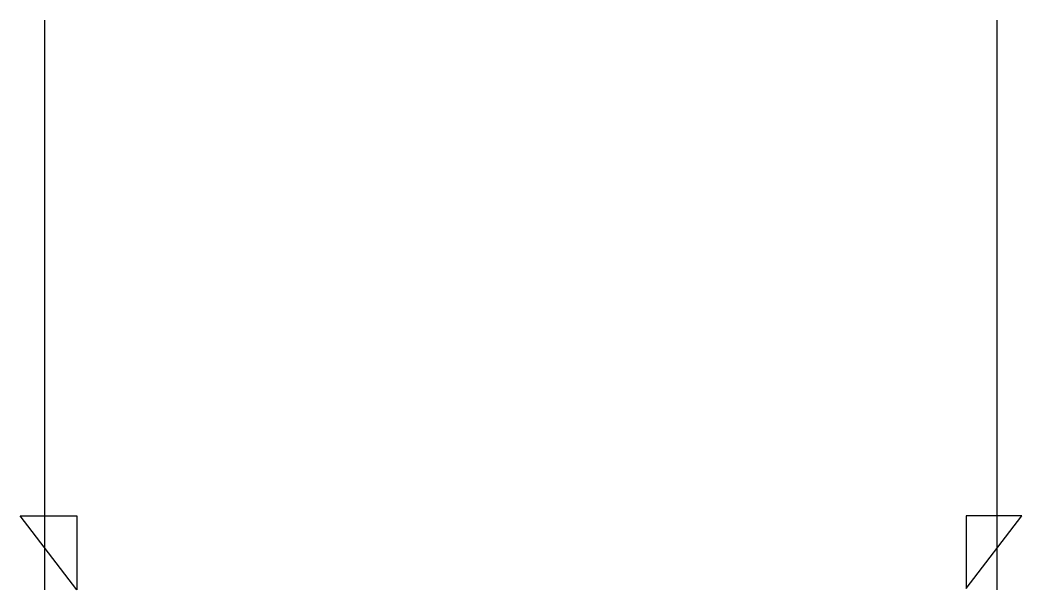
# Model space of a CAD drawing. Header units: millimetres. Extents: x -20 to 20.5, y 5 to 28.
import ezdxf

# ---------------------------------------------------------------- set-up
doc = ezdxf.new("R2010")
doc.units = ezdxf.units.MM
doc.layers.get('0').update_dxf_attribs({"linetype": 'CONTINUOUS'})

msp = doc.modelspace()

# ---------------------------------------------------------------- linework, layer by layer
for p, q in [((-19, 5), (-19, 28.04)), ((19.494, 5), (19.494, 28.04))]:
    msp.add_line(p, q)
for points in [[(-17.7, 5), (-20, 8), (-17.7, 8)], [(18.24, 5.053), (20.494, 8), (18.24, 8)]]:
    msp.add_lwpolyline(points, close=True)

doc.saveas('drawing.dxf')
